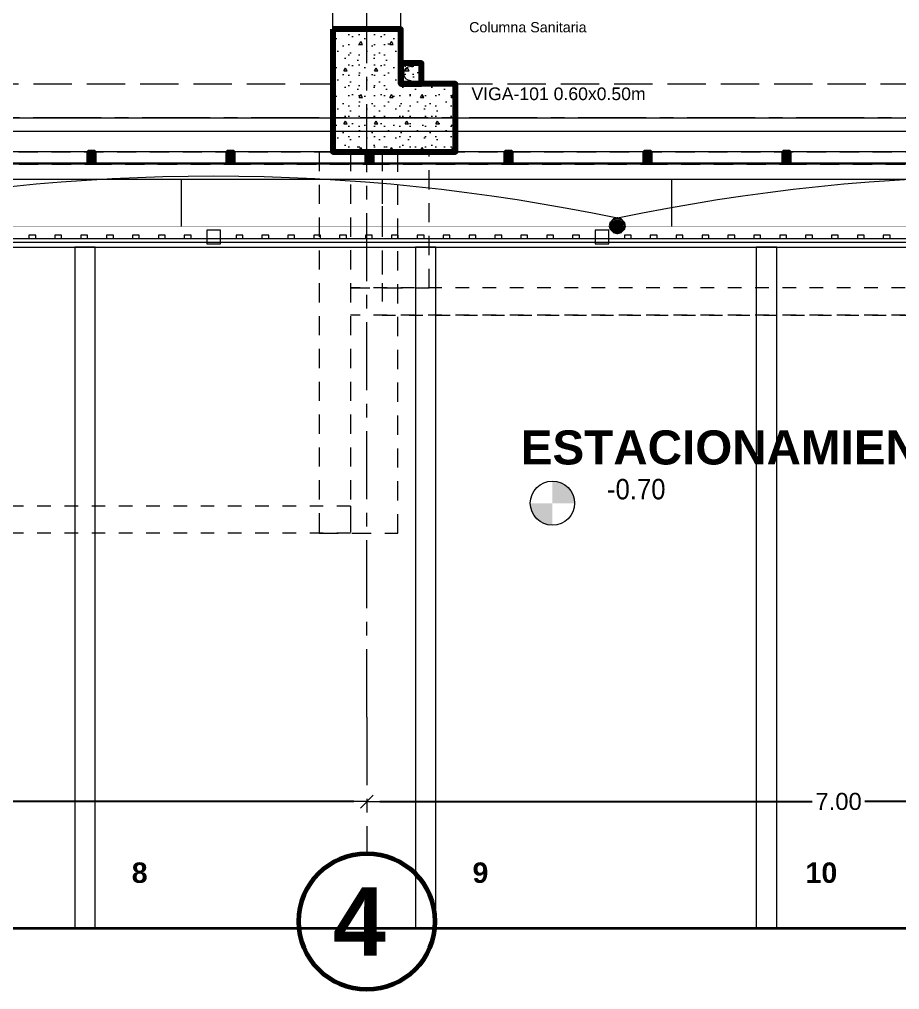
# Model space of a CAD drawing. Header units: inches. Extents: x 2704.1 to 2801.6, y 2415.6 to 2497.
# Drawn here: x 2740.63 to 2747.09, y 2426.44 to 2433.56 of the extents above; entities that cross this region are included whole.
import ezdxf
from ezdxf.lldxf.tags import DXFTag

# ---------------------------------------------------------------- set-up
doc = ezdxf.new("R2010")
doc.units = ezdxf.units.IN
doc.set_wipeout_variables(frame=1)
doc.header["$PDMODE"] = 1
for name, pattern in [('Hidden Line', [0.391222, 0.282222, -0.109]), ('Línea Oculta', [0.195611, 0.141111, -0.0545]), ('Punto & Raya', [0.65, 0.5, -0.075, 0, -0.075]), ('Rayas', [0.1, 0.05, -0.05]), ('super', [0.125, 0.075, -0.05]), ('Wipeout_Contour', [1, 0, -1])]:
    doc.linetypes.add(name, pattern=pattern)
doc.layers.add('.', color=10, linetype='Continuous', lineweight=0)
doc.layers.add('ALUMBRADO_PVC', color=6, linetype='PVC1', lineweight=30)
for name, color, linetype in [('02 _ ARQ _ ALB _ Cotas Ejes', 7, 'Continuous'), ('02 _ ARQ _ ALB _ Ejes Generales', 7, 'Continuous'), ('02 _ ARQ _ ZON _ Espacio.3D', 7, 'Continuous'), ('08 _ STR _ EXT _ 06 Columnas', 7, 'Continuous'), ('08 _ STR _ EXT _ 06 Elementos de Fachada', 7, 'Continuous'), ('08 _ STR _ EXT _ 07 Losa Aligerada', 7, 'Continuous'), ('08 _ STR _ EXT _ 08 Placas Inclinadas', 7, 'Continuous'), ('08 _ STR _ EXT _ 09 Vigas', 7, 'Continuous'), ('08 _ STR _ EXT _ 10 Vereda Exterior', 7, 'Continuous'), ('08 _ STR _ EXT _ Cerco Perimetrico', 7, 'Continuous'), ('08 _ STR _ EXT _ Estacionamiento-Pavimento', 7, 'Continuous'), ('Dibujo 2D - General', 7, 'Continuous'), ('ESQUEMAS', 7, 'Continuous'), ('Estructura - 04 MURO', 7, 'Continuous'), ('Estructura - Carga', 7, 'Continuous'), ('Interior - Equipamiento', 7, 'Continuous'), ('MEP - HVAC', 7, 'Continuous'), ('Notas - Etiquetas', 251, 'Continuous'), ('Notas - Textos', 7, 'Continuous')]:
    doc.layers.add(name, color=color, linetype=linetype)
doc.layers.add('DLX_TERR_LUM', color=7, linetype='Continuous', true_color=0x92fcfc)
doc.styles.add('Estilo_Generado_1', font='swisseb.ttf')
doc.styles.add('Estilo_Generado_4', font='swisse.ttf')
doc.styles.add('Estilo_Generado_8', font='arialbd.ttf')
doc.styles.add('{18b73a54-fa43-428c-adcb-c1c7bbdf2c84}', font='Simplex.shx')
tags = doc.linetypes.add('PVC1', pattern='A,1,-0.19772,["PVC",{18b73a54-fa43-428c-adcb-c1c7bbdf2c84},S=0.13,R=0,X=0,Y=-0.061851],-0.507647', length=1.705367).pattern_tags.tags
tags[6] = DXFTag(74, 10)
doc.dimstyles.new('Estilo_Generado__1', dxfattribs={"dimtxt": 0.125, "dimasz": 0.095, "dimexe": 0.18, "dimexo": 0.3, "dimgap": 0, "dimtad": 0, "dimtih": 1, "dimtoh": 1, "dimzin": 0, "dimdsep": 46, "dimtxsty": 'Estilo_Generado_4', "dimblk": 'ARROWHEAD_6', "dimblk1": 'ARROWHEAD_6', "dimblk2": 'ARROWHEAD_6', "dimcen": 0.09, "dimse1": 1, "dimse2": 1, "dimclrd": 144, "dimclre": 144, "dimclrt": 7, "dimadec": 0, "dimazin": 0, "dimtfac": 1, "dimtdec": 4, "dimtmove": 0, "dimatfit": 3, "dimfxl": 1, "dimtolj": 1, "dimtzin": 0, "dimarcsym": 0})

# ---------------------------------------------------------------- blocks, each defined once
blk = doc.blocks.new('ARROWHEAD_6')
at = {"color": 0, "linetype": 'Continuous', "lineweight": 0}
for p, q in [((0, 0), (-1, 0)), ((-0.5, -0.5), (0.5, 0.5))]:
    blk.add_line(p, q, dxfattribs=at)
blk = doc.blocks.new('*D71')
at = {"layer": '02 _ ARQ _ ALB _ Cotas Ejes', "color": 144, "linetype": 'Continuous', "lineweight": -2, "transparency": 16777216}
for p, q in [((2736.2706, 2427.8164), (2739.4443, 2427.8164)), ((2743.0806, 2427.8164), (2739.8317, 2427.8164))]:
    blk.add_line(p, q, dxfattribs=at)
at = {"layer": 'Defpoints', "color": 0, "linetype": 'Continuous', "transparency": 16777216}
for p in [(2736.1756, 2432.8358), (2743.1756, 2432.8358), (2743.1756, 2427.8164)]:
    blk.add_point(p, dxfattribs=at)
at = {"layer": '02 _ ARQ _ ALB _ Cotas Ejes', "color": 144, "linetype": 'Continuous', "lineweight": -2, "transparency": 16777216, "xscale": 0.095, "yscale": 0.095, "zscale": 0.095, "rotation": 180}
blk.add_blockref('ARROWHEAD_6', (2736.1756, 2427.8164), dxfattribs=at)
at = {"layer": '02 _ ARQ _ ALB _ Cotas Ejes', "color": 144, "linetype": 'Continuous', "lineweight": -2, "transparency": 16777216, "xscale": 0.095, "yscale": 0.095, "zscale": 0.095}
blk.add_blockref('ARROWHEAD_6', (2743.1756, 2427.8164), dxfattribs=at)
at = {"layer": '02 _ ARQ _ ALB _ Cotas Ejes', "color": 7, "linetype": 'Continuous', "lineweight": 13, "transparency": 16777216, "insert": (2739.638, 2427.8164), "char_height": 0.125, "attachment_point": 5, "style": 'Estilo_Generado_4'}
blk.add_mtext('\\A1;7.00', dxfattribs=at)
blk = doc.blocks.new('*D72')
at = {"layer": '02 _ ARQ _ ALB _ Cotas Ejes', "color": 144, "linetype": 'Continuous', "lineweight": -2, "transparency": 16777216}
for p, q in [((2743.2706, 2427.8164), (2746.4443, 2427.8164)), ((2750.0806, 2427.8164), (2746.8317, 2427.8164))]:
    blk.add_line(p, q, dxfattribs=at)
at = {"layer": 'Defpoints', "color": 0, "linetype": 'Continuous', "transparency": 16777216}
for p in [(2743.1756, 2432.8358), (2750.1756, 2432.8358), (2750.1756, 2427.8164)]:
    blk.add_point(p, dxfattribs=at)
at = {"layer": '02 _ ARQ _ ALB _ Cotas Ejes', "color": 144, "linetype": 'Continuous', "lineweight": -2, "transparency": 16777216, "xscale": 0.095, "yscale": 0.095, "zscale": 0.095, "rotation": 180}
blk.add_blockref('ARROWHEAD_6', (2743.1756, 2427.8164), dxfattribs=at)
at = {"layer": '02 _ ARQ _ ALB _ Cotas Ejes', "color": 144, "linetype": 'Continuous', "lineweight": -2, "transparency": 16777216, "xscale": 0.095, "yscale": 0.095, "zscale": 0.095}
blk.add_blockref('ARROWHEAD_6', (2750.1756, 2427.8164), dxfattribs=at)
at = {"layer": '02 _ ARQ _ ALB _ Cotas Ejes', "color": 7, "linetype": 'Continuous', "lineweight": 13, "transparency": 16777216, "insert": (2746.638, 2427.8164), "char_height": 0.125, "attachment_point": 5, "style": 'Estilo_Generado_4'}
blk.add_mtext('\\A1;7.00', dxfattribs=at)
blk = doc.blocks.new('luminaria exterior')
at = {"layer": '.'}
h = blk.add_hatch(dxfattribs=at)
h.set_pattern_fill('TRIANG', color=4, scale=0.005)
h.set_pattern_definition([(60, (0, 0), (-0.000937499998, 0.00162379763), [0.0009375, -0.0009375]), (120, (0, 0), (-0.001874999998, 1e-12), [0.0009375, -0.0009375]), (0, (-0.0004687, 0.0008119), (0.0009375, 0.00162379763), [0.0009375, -0.0009375])])
edge = h.paths.add_edge_path()
edge.add_arc((123.5526, 16.6566), 0.0381, 0, 360)
h = blk.add_hatch(dxfattribs=at)
h.set_pattern_fill('TRANS', color=4)
h.set_pattern_definition([(0, (0, 0), (0, 0.25), []), (0, (0, 0.125), (0, 0.25), [0.125, -0.125])])
h.paths.add_polyline_path([(123.5249, 16.6566, 1), (123.5802, 16.6566, 1)])
at = {"color": 3}
blk.add_circle((123.5526, 16.6566), 0.0395, dxfattribs=at)
at = {"layer": 'DLX_TERR_LUM', "color": 3}
for points in [[(123.5048, 16.6841, 0), (123.4974, 16.6566, 0)], [(123.4974, 16.6566, 0), (123.5048, 16.6841, 0)], [(123.4977, 16.6566, 0), (123.5051, 16.6841, 0)], [(123.5051, 16.6841, 0), (123.4977, 16.6566, 0)], [(123.5249, 16.7042, 0), (123.5048, 16.6841, 0)], [(123.5048, 16.6841, 0), (123.5249, 16.7042, 0)], [(123.5048, 16.6841, 0), (123.5051, 16.6841, 0)], [(123.5051, 16.6841, 0), (123.5048, 16.6841, 0)], [(123.5051, 16.6841, 0), (123.5252, 16.7042, 0)], [(123.5252, 16.7042, 0), (123.5051, 16.6841, 0)], [(123.5182, 16.6763, 0), (123.5129, 16.6566, 0)], [(123.5129, 16.6566, 0), (123.5182, 16.6763, 0)], [(123.5327, 16.6908, 0), (123.5182, 16.6763, 0)], [(123.5182, 16.6763, 0), (123.5327, 16.6908, 0)], [(123.5524, 16.7116, 0), (123.5249, 16.7042, 0)], [(123.5249, 16.7042, 0), (123.5524, 16.7116, 0)], [(123.5249, 16.7042, 0), (123.5252, 16.7042, 0)], [(123.5252, 16.7042, 0), (123.5249, 16.7042, 0)], [(123.5252, 16.7042, 0), (123.5527, 16.7116, 0)], [(123.5527, 16.7116, 0), (123.5252, 16.7042, 0)], [(123.5524, 16.6961, 0), (123.5327, 16.6908, 0)], [(123.5327, 16.6908, 0), (123.5524, 16.6961, 0)], [(123.5799, 16.7042, 0), (123.5524, 16.7116, 0)], [(123.5524, 16.7116, 0), (123.5799, 16.7042, 0)], [(123.5722, 16.6908, 0), (123.5524, 16.6961, 0)], [(123.5524, 16.6961, 0), (123.5722, 16.6908, 0)], [(123.5527, 16.7116, 0), (123.5802, 16.7042, 0)], [(123.5802, 16.7042, 0), (123.5527, 16.7116, 0)], [(123.5722, 16.6908, 0), (123.5866, 16.6763, 0)], [(123.6, 16.6841, 0), (123.5799, 16.7042, 0)], [(123.5799, 16.7042, 0), (123.6, 16.6841, 0)], [(123.5802, 16.7042, 0), (123.6004, 16.6841, 0)], [(123.6004, 16.6841, 0), (123.5802, 16.7042, 0)], [(123.5919, 16.6566, 0), (123.5866, 16.6763, 0)], [(123.5866, 16.6763, 0), (123.5919, 16.6566, 0)], [(123.6074, 16.6566, 0), (123.6, 16.6841, 0)], [(123.6, 16.6841, 0), (123.6074, 16.6566, 0)], [(123.6004, 16.6841, 0), (123.6077, 16.6566, 0)], [(123.6077, 16.6566, 0), (123.6004, 16.6841, 0)], [(123.4974, 16.6566, 0), (123.4977, 16.6566, 0)], [(123.4974, 16.6566, 0), (123.5048, 16.6291, 0)], [(123.4977, 16.6566, 0), (123.4974, 16.6566, 0)], [(123.5048, 16.6291, 0), (123.4974, 16.6566, 0)], [(123.5051, 16.6291, 0), (123.4977, 16.6566, 0)], [(123.4977, 16.6566, 0), (123.5051, 16.6291, 0)], [(123.5048, 16.6291, 0), (123.5249, 16.6089, 0)], [(123.5249, 16.6089, 0), (123.5048, 16.6291, 0)], [(123.5252, 16.6089, 0), (123.5051, 16.6291, 0)], [(123.5051, 16.6291, 0), (123.5252, 16.6089, 0)], [(123.5129, 16.6566, 0), (123.5182, 16.6368, 0)], [(123.5182, 16.6368, 0), (123.5129, 16.6566, 0)], [(123.5182, 16.6368, 0), (123.5327, 16.6224, 0)], [(123.5327, 16.6224, 0), (123.5182, 16.6368, 0)], [(123.5249, 16.6089, 0), (123.5524, 16.6016, 0)], [(123.5252, 16.6089, 0), (123.5249, 16.6089, 0)], [(123.5249, 16.6089, 0), (123.5252, 16.6089, 0)], [(123.5524, 16.6016, 0), (123.5249, 16.6089, 0)], [(123.5527, 16.6016, 0), (123.5252, 16.6089, 0)], [(123.5252, 16.6089, 0), (123.5527, 16.6016, 0)], [(123.5327, 16.6224, 0), (123.5524, 16.6171, 0)], [(123.5524, 16.6171, 0), (123.5327, 16.6224, 0)], [(123.5524, 16.6171, 0), (123.5722, 16.6224, 0)], [(123.5722, 16.6224, 0), (123.5524, 16.6171, 0)], [(123.5524, 16.6016, 0), (123.5799, 16.6089, 0)], [(123.5799, 16.6089, 0), (123.5524, 16.6016, 0)], [(123.5802, 16.6089, 0), (123.5527, 16.6016, 0)], [(123.5527, 16.6016, 0), (123.5802, 16.6089, 0)], [(123.5722, 16.6224, 0), (123.5866, 16.6368, 0)], [(123.5866, 16.6368, 0), (123.5722, 16.6224, 0)], [(123.5799, 16.6089, 0), (123.6, 16.6291, 0)], [(123.6, 16.6291, 0), (123.5799, 16.6089, 0)], [(123.5799, 16.6089, 0), (123.5802, 16.6089, 0)], [(123.5802, 16.6089, 0), (123.5799, 16.6089, 0)], [(123.6004, 16.6291, 0), (123.5802, 16.6089, 0)], [(123.5802, 16.6089, 0), (123.6004, 16.6291, 0)], [(123.5866, 16.6368, 0), (123.5919, 16.6566, 0)], [(123.5919, 16.6566, 0), (123.5866, 16.6368, 0)], [(123.6, 16.6291, 0), (123.6074, 16.6566, 0)], [(123.6074, 16.6566, 0), (123.6, 16.6291, 0)], [(123.6077, 16.6566, 0), (123.6004, 16.6291, 0)], [(123.6004, 16.6291, 0), (123.6077, 16.6566, 0)], [(123.6074, 16.6566, 0), (123.6077, 16.6566, 0)], [(123.6077, 16.6566, 0), (123.6074, 16.6566, 0)]]:
    blk.add_polyline3d(points, dxfattribs=at)
at = {"layer": 'DLX_TERR_LUM'}
for points in [[(123.5524, 16.7116, 0), (123.5527, 16.7116, 0)], [(123.5527, 16.7116, 0), (123.5524, 16.7116, 0)], [(123.5866, 16.6763, 0), (123.5722, 16.6908, 0)], [(123.5799, 16.7042, 0), (123.5802, 16.7042, 0)], [(123.5802, 16.7042, 0), (123.5799, 16.7042, 0)], [(123.6, 16.6841, 0), (123.6004, 16.6841, 0)], [(123.6004, 16.6841, 0), (123.6, 16.6841, 0)], [(123.5048, 16.6291, 0), (123.5051, 16.6291, 0)], [(123.5051, 16.6291, 0), (123.5048, 16.6291, 0)], [(123.5524, 16.6016, 0), (123.5527, 16.6016, 0)], [(123.5527, 16.6016, 0), (123.5524, 16.6016, 0)], [(123.6, 16.6291, 0), (123.6004, 16.6291, 0)], [(123.6004, 16.6291, 0), (123.6, 16.6291, 0)]]:
    blk.add_polyline3d(points, dxfattribs=at)

msp = doc.modelspace()

# ---------------------------------------------------------------- hatches: boundary and pattern name
at = {"linetype": 'Continuous', "lineweight": 13, "true_color": 0x636466}
for points in [[(2744.5379, 2430.0065), (2744.7004, 2430.0065), (2744.6881, 2430.0687), (2744.6528, 2430.1214), (2744.6001, 2430.1567), (2744.5379, 2430.169)], [(2744.5379, 2430.0065), (2744.3754, 2430.0065), (2744.3878, 2429.9443), (2744.423, 2429.8916), (2744.4757, 2429.8564), (2744.5379, 2429.844)]]:
    msp.add_hatch(color=251, dxfattribs=at).paths.add_polyline_path(points)
at = {"layer": '08 _ STR _ EXT _ 10 Vereda Exterior', "linetype": 'Continuous', "lineweight": 13}
h = msp.add_hatch(dxfattribs=at)
h.set_pattern_fill('RETÍCULA_100X100_0002', color=251, style=0, pattern_type=2)
h.set_pattern_definition([(360, (2716.613, 2443.6885), (0, 2.53199), []), (90, (2716.613, 2443.6885), (-3.6, 0), [])])
h.paths.add_polyline_path([(2715.0256, 2429.0071), (2717.1469, 2426.8858), (2722.1756, 2426.8858), (2722.1756, 2431.8858), (2753.3756, 2431.8858), (2753.3756, 2426.8858), (2765.7756, 2426.8858), (2765.7756, 2444.4717), (2764.4256, 2444.4717), (2764.4256, 2432.5858), (2721.9256, 2432.5858), (2721.9256, 2433.2358), (2719.3758, 2433.2358, -0.414214), (2719.1257, 2433.4858), (2719.1257, 2434.2358, -0.414213), (2719.3758, 2434.4858), (2721.9256, 2434.4858), (2721.9256, 2437.3858), (2719.3758, 2437.3858, -0.414214), (2719.1257, 2437.6358), (2719.1257, 2438.3858, -0.414213), (2719.3758, 2438.6358), (2721.9256, 2438.6358), (2721.9256, 2441.5358), (2719.3757, 2441.5358, -0.414214), (2719.1257, 2441.7858), (2719.1257, 2442.5358, -0.414213), (2719.3757, 2442.7858), (2721.6256, 2442.7858), (2721.6262, 2446.4357), (2715.0256, 2446.4357)])
at = {"layer": 'Estructura - Carga', "linetype": 'Continuous', "lineweight": 13}
h = msp.add_hatch(dxfattribs=at)
h.set_pattern_fill('HORMIGÓN_ARMADO_0002', color=251, style=0, pattern_type=2)
h.set_pattern_definition([(0, (2712.85563, 2425.38577), (0, 0.3117692), [0.03, -0.15]), (0, (2712.94563, 2425.54166), (0, 0.3117692), [0.03, -0.15]), (60, (2712.85563, 2425.38577), (-0.27, 0.1558846), [0.03, -0.15]), (60, (2713.03563, 2425.38577), (-0.27, 0.1558846), [0.03, -0.15]), (120, (2712.88563, 2425.38577), (0.27, 0.1558846), [0.03, -0.15]), (120, (2713.06563, 2425.38577), (0.27, 0.1558846), [0.03, -0.15]), (0, (2712.85563, 2425.41577), (0, 0.06), [0, -0.06, 0, -0.09]), (45, (2712.88563, 2425.41577), (-0.04242641, 0.04242641), [0, -0.045, 0, -0.075])])
h.paths.add_polyline_path([(2743.4256, 2433.0858), (2743.5756, 2433.0858), (2743.5756, 2433.2358), (2743.4256, 2433.2358)])

# ---------------------------------------------------------------- linework, layer by layer
at = {"color": 251, "linetype": 'Continuous', "lineweight": 13, "true_color": 0x636466}
msp.add_circle((2744.5379, 2430.0065), 0.1625, dxfattribs=at)
at = {"layer": '02 _ ARQ _ ALB _ Ejes Generales', "color": 251, "linetype": 'Punto & Raya', "lineweight": 13}
for p, q in [((2768.4256, 2432.8358), (2717.701, 2432.8358)), ((2743.1756, 2428.4358), (2743.1756, 2428.4358)), ((2743.1756, 2428.4358), (2743.1756, 2427.4358))]:
    msp.add_line(p, q, dxfattribs=at)
at = {"layer": '02 _ ARQ _ ALB _ Ejes Generales', "color": 7, "linetype": 'Continuous', "lineweight": 60}
msp.add_circle((2743.1756, 2426.9358), 0.5, dxfattribs=at)
at = {"layer": '02 _ ARQ _ ZON _ Espacio.3D', "color": 254, "linetype": 'Continuous', "lineweight": 0, "flags": 128}
msp.add_lwpolyline([(2721.9256, 2442.7858), (2736.8256, 2442.7858), (2736.8256, 2442.2859), (2736.4256, 2442.2859), (2736.4256, 2441.6857), (2736.3006, 2441.6857), (2736.3006, 2433.4858), (2736.4256, 2433.4858), (2736.4256, 2432.8358), (2742.9256, 2432.8358), (2742.9256, 2433.4858), (2743.4256, 2433.4858), (2743.4256, 2433.0858), (2743.8256, 2433.0858), (2743.8256, 2432.8358), (2749.7256, 2432.8358), (2749.7256, 2433.0858), (2749.9256, 2433.0858), (2749.9256, 2433.4858), (2750.4256, 2433.4858), (2750.4256, 2433.0858), (2750.6256, 2433.0858), (2750.6256, 2432.8358), (2756.5256, 2432.8358)], dxfattribs=at)
at = {"layer": '08 _ STR _ EXT _ 07 Losa Aligerada', "color": 254, "linetype": 'Rayas', "lineweight": 18, "flags": 128}
msp.add_lwpolyline([(2721.0256, 2453.325), (2720.5256, 2453.325), (2720.5256, 2431.1858), (2738.0909, 2431.1858), (2738.0909, 2432.5858), (2743.2871, 2432.5858), (2743.2871, 2431.3863), (2749.9256, 2431.3863), (2749.9256, 2428.7611), (2757.4256, 2428.7611), (2757.4256, 2431.4358), (2765.1756, 2431.4358), (2765.1756, 2440.3857), (2764.4256, 2440.3857), (2764.4256, 2443.4858), (2764.4256, 2443.4858), (2764.4256, 2445.7358), (2759.5256, 2445.7358), (2759.5256, 2447.7358), (2759.5256, 2447.9858), (2759.5256, 2449.8858), (2759.5256, 2450.1358), (2759.5256, 2452.1358), (2764.4256, 2452.1358), (2764.4256, 2455.0858), (2764.4256, 2455.0858), (2764.4256, 2460.5863), (2765.3756, 2460.5863), (2765.3756, 2466.4858), (2751.8109, 2466.4858), (2751.8109, 2466.1859), (2746.9035, 2466.1859), (2746.9035, 2465.8859), (2736.2256, 2465.8859), (2736.2256, 2469.2593), (2729.1255, 2469.2593), (2729.1255, 2465.2858), (2723.9757, 2465.2858), (2723.9757, 2466.3358), (2720.8756, 2466.3358), (2720.8756, 2463.0857), (2721.9256, 2463.0857), (2721.9256, 2459.2858), (2721.0256, 2459.2858)], close=True, dxfattribs=at)
at = {"layer": '08 _ STR _ EXT _ 07 Losa Aligerada', "color": 254, "linetype": 'Continuous', "lineweight": 18, "flags": 128}
msp.add_lwpolyline([(2721.9256, 2432.5858), (2764.4256, 2432.5858), (2764.4256, 2465.2858), (2721.9256, 2465.2858)], dxfattribs=at)
at = {"layer": '08 _ STR _ EXT _ 08 Placas Inclinadas', "color": 251, "linetype": 'Línea Oculta', "lineweight": 13, "flags": 128}
for points in [[(2743.0561, 2431.5863), (2743.6335, 2431.5863)], [(2742.8252, 2429.7858), (2743.4026, 2429.7858)]]:
    msp.add_lwpolyline(points, dxfattribs=at)
at = {"layer": '08 _ STR _ EXT _ 09 Vigas', "color": 251, "linetype": 'Hidden Line', "lineweight": 13}
for p, q in [((2742.9256, 2433.0858), (2742.9256, 2442.2858)), ((2743.4256, 2433.0858), (2743.4256, 2442.2858)), ((2736.4256, 2433.0858), (2742.9256, 2433.0858)), ((2743.4256, 2433.0858), (2749.9256, 2433.0858))]:
    msp.add_line(p, q, dxfattribs=at)
at = {"layer": '08 _ STR _ EXT _ 09 Vigas', "color": 251, "linetype": 'super', "lineweight": 13}
for p, q in [((2749.9256, 2431.5863), (2743.0561, 2431.5863)), ((2743.0561, 2431.5863), (2743.0561, 2431.3863)), ((2749.9256, 2431.3863), (2743.0561, 2431.3863)), ((2743.0561, 2429.9858), (2737.86, 2429.9858)), ((2743.0561, 2429.9858), (2743.0561, 2429.7858)), ((2743.0561, 2429.7858), (2737.86, 2429.7858))]:
    msp.add_line(p, q, dxfattribs=at)
at = {"layer": '08 _ STR _ EXT _ 10 Vereda Exterior', "color": 7, "linetype": 'Continuous', "lineweight": 18, "flags": 128}
msp.add_lwpolyline([(2722.1756, 2431.8858), (2753.3756, 2431.8858), (2753.3756, 2426.8858), (2765.7756, 2426.8858), (2765.7756, 2444.4717), (2764.4256, 2444.4717), (2764.4256, 2432.5858), (2721.9256, 2432.5858)], dxfattribs=at)
at = {"layer": '08 _ STR _ EXT _ Cerco Perimetrico', "color": 7, "linetype": 'Continuous', "lineweight": 13, "flags": 128}
msp.add_lwpolyline([(2722.0256, 2432.0358), (2753.5256, 2432.0358)], dxfattribs=at)
at = {"layer": '08 _ STR _ EXT _ Estacionamiento-Pavimento', "color": 7, "linetype": 'Continuous', "lineweight": 13, "flags": 128}
for points in [[(2722.1756, 2431.8858), (2753.3756, 2431.8858)], [(2753.3756, 2426.8858), (2722.1756, 2426.8858)]]:
    msp.add_lwpolyline(points, dxfattribs=at)
at = {"layer": 'ESQUEMAS', "color": 7, "linetype": 'Continuous', "lineweight": 13, "flags": 128}
msp.add_lwpolyline([(2764.2756, 2432.7358), (2722.0756, 2432.7358), (2722.0756, 2433.5358), (2719.3758, 2433.5358), (2719.3758, 2434.2858), (2722.0756, 2434.2858), (2722.0756, 2437.6608), (2719.3757, 2437.6608), (2719.3757, 2438.4108), (2722.0756, 2438.4108), (2722.0756, 2441.7858), (2719.3757, 2441.7858), (2719.3757, 2442.5358), (2722.0756, 2442.5358), (2722.0756, 2456.3389), (2721.1056, 2456.3389), (2721.1056, 2459.2058), (2722.0756, 2459.2058), (2722.0756, 2465.1358), (2764.2756, 2465.1358), (2764.2756, 2443.3358), (2765.6256, 2443.3358), (2765.6256, 2440.5357), (2764.2756, 2440.5357)], close=True, dxfattribs=at)
at = {"layer": 'Estructura - 04 MURO', "color": 165, "linetype": 'Continuous', "lineweight": 15}
for p, q in [((2726.8755, 2432.8358), (2756.5256, 2432.8358)), ((2726.8755, 2432.5858), (2756.5256, 2432.5858))]:
    msp.add_line(p, q, dxfattribs=at)
at = {"layer": 'Estructura - Carga', "color": 7, "linetype": 'Continuous', "lineweight": 80, "flags": 128}
msp.add_lwpolyline([(2743.4256, 2433.0858), (2743.5756, 2433.0858), (2743.5756, 2433.2358), (2743.4256, 2433.2358)], close=True, dxfattribs=at)
at = {"layer": 'MEP - HVAC', "color": 7, "linetype": 'Continuous', "lineweight": 13, "flags": 128}
msp.add_lwpolyline([(2743.5006, 2433.1068, -1), (2743.5006, 2433.2148)], format="xyb", dxfattribs=at)

# ---------------------------------------------------------------- texts
at = {"color": 251, "lineweight": 13, "true_color": 0x636466, "insert": (2744.9379, 2430.0326), "char_height": 0.15, "attachment_point": 7, "style": 'Estilo_Generado_4'}
msp.add_mtext('\\A1;{\\W0.900000x;\\pql;\\fSwis721 Ex BT|b0|i0|c0|p34;-0.70}', dxfattribs=at)
at = {"layer": '02 _ ARQ _ ALB _ Ejes Generales', "color": 7, "lineweight": 30, "insert": (2742.9265, 2427.1858), "char_height": 0.5, "attachment_point": 1, "style": 'Estilo_Generado_1'}
msp.add_mtext('\\A1;{\\pql;\\pt0;\\fSwis721 Ex BT|b1|i0|c0|p34;4}', dxfattribs=at)
at = {"layer": 'Interior - Equipamiento', "color": 175, "lineweight": 13, "char_height": 0.15, "attachment_point": 4, "style": 'Estilo_Generado_8'}
for s, insert in [('\\A1;{\\pql;\\fArial|b1|i0|c0|p34;8}', (2741.4499, 2427.2931)), ('\\A1;{\\pql;\\fArial|b1|i0|c0|p34;9}', (2743.951, 2427.2931)), ('\\A1;{\\pql;\\fArial|b1|i0|c0|p34;10}', (2746.3952, 2427.2931))]:
    msp.add_mtext(s, dxfattribs=dict(at, insert=insert))
at = {"layer": 'Notas - Etiquetas', "color": 8, "linetype": 'Continuous', "lineweight": 35, "insert": (2743.9264, 2433.5001), "char_height": 0.075, "attachment_point": 4, "style": 'Estilo_Generado_4'}
msp.add_mtext('\\A1;{\\pql;\\fSwis721 Ex BT|b0|i0|c0|p34;Columna Sanitaria}', dxfattribs=at)
at = {"layer": 'Notas - Etiquetas', "color": 8, "linetype": 'Continuous', "lineweight": 13, "insert": (2743.9434, 2433.0582), "char_height": 0.0925, "attachment_point": 1, "style": 'Estilo_Generado_4'}
msp.add_mtext('\\A1;{\\pql;\\fSwis721 Ex BT|b0|i0|c0|p34;VIGA-101\\fSwis721 Ex BT|b0|i0|c0|p34; \\fSwis721 Ex BT|b0|i0|c0|p34;0.60\\fSwis721 Ex BT|b0|i0|c0|p34;x\\fSwis721 Ex BT|b0|i0|c0|p34;0.50\\fSwis721 Ex BT|b0|i0|c0|p34;m}', dxfattribs=at)
at = {"layer": 'Notas - Textos', "color": 251, "linetype": 'Continuous', "lineweight": 13, "insert": (2746.9535, 2430.5408), "char_height": 0.25, "attachment_point": 2, "style": 'Estilo_Generado_1'}
msp.add_mtext('\\A1;{\\pqc;\\fSwis721 Ex BT|b1|i0|c0|p34;ESTACIONAMIEN\\fSwis721 Ex BT|b1|i0|c0|p34;T\\fSwis721 Ex BT|b1|i0|c0|p34;O\\fSwis721 Ex BT|b1|i0|c0|p34; EXTERIOR}', dxfattribs=at)

# ---------------------------------------------------------------- next in the draw order: wipeouts: each hides what was drawn before it
at = {"color": 254, "linetype": 'Wipeout_Contour', "lineweight": 0, "ltscale": 106.674429}
msp.add_wipeout([(2726.8755, 2432.5858), (2726.8755, 2432.3858), (2749.9256, 2432.3858), (2749.9256, 2432.5858)], dxfattribs=at).dxf.layer = '08 _ STR _ EXT _ 06 Elementos de Fachada'
at = {"color": 254, "linetype": 'Wipeout_Contour', "lineweight": 0, "ltscale": 104.520254}
msp.add_wipeout([(2753.3756, 2432.0358), (2722.1756, 2432.0358), (2722.1756, 2431.8858), (2753.3756, 2431.8858)], dxfattribs=at).dxf.layer = '08 _ STR _ EXT _ Cerco Perimetrico'

# ---------------------------------------------------------------- next in the draw order: hatches: boundary and pattern name
at = {"linetype": 'Continuous', "lineweight": 13, "true_color": 0x636466}
for points in [[(2741.1755, 2432.5058), (2741.1755, 2432.5858), (2741.1355, 2432.5858), (2741.1355, 2432.5058)], [(2742.1955, 2432.5058), (2742.1955, 2432.5858), (2742.1555, 2432.5858), (2742.1555, 2432.5058)], [(2743.2155, 2432.5058), (2743.2155, 2432.5858), (2743.1755, 2432.5858), (2743.1755, 2432.5058)], [(2744.2355, 2432.5058), (2744.2355, 2432.5858), (2744.1955, 2432.5858), (2744.1955, 2432.5058)], [(2745.2555, 2432.5058), (2745.2555, 2432.5858), (2745.2155, 2432.5858), (2745.2155, 2432.5058)], [(2746.2755, 2432.5058), (2746.2755, 2432.5858), (2746.2355, 2432.5858), (2746.2355, 2432.5058)]]:
    msp.add_hatch(color=251, dxfattribs=at).paths.add_polyline_path(points)
at = {"layer": '08 _ STR _ EXT _ 06 Columnas', "linetype": 'Continuous', "lineweight": 9}
h = msp.add_hatch(dxfattribs=at)
h.set_pattern_fill('HORMIGÓN_EN_MASA_0002', style=0, pattern_type=2)
h.set_pattern_definition([(0, (2712.85563, 2425.38577), (0, 0.3897114), [0.024375, -0.200625]), (0, (2712.96813, 2425.58063), (0, 0.3897114), [0.024375, -0.200625]), (60, (2712.85563, 2425.38577), (-0.3375, 0.1948557), [0.024375, -0.200625]), (60, (2713.08063, 2425.38577), (-0.3375, 0.1948557), [0.024375, -0.200625]), (120, (2712.88, 2425.38577), (0.3375, 0.1948557), [0.024375, -0.200625]), (120, (2713.105, 2425.38577), (0.3375, 0.1948557), [0.024375, -0.200625]), (0, (2712.85563, 2425.42327), (0, 0.075), [0, -0.075, 0, -0.1125]), (45, (2712.89313, 2425.42327), (-0.053033, 0.053033), [0, -0.05625, 0, -0.09375])])
h.paths.add_polyline_path([(2742.9256, 2433.4858), (2742.9256, 2432.5858), (2743.8256, 2432.5858), (2743.8256, 2433.0858), (2743.4256, 2433.0858), (2743.4256, 2433.4858)])

# ---------------------------------------------------------------- next in the draw order: linework, layer by layer
at = {"color": 251, "linetype": 'Línea Oculta', "lineweight": 13, "flags": 128}
for points in [[(2726.8755, 2432.5858), (2749.9256, 2432.5858)], [(2741.1355, 2432.5858), (2741.1355, 2432.5058)], [(2741.1755, 2432.5058), (2741.1755, 2432.5858)], [(2742.1555, 2432.5858), (2742.1555, 2432.5058)], [(2742.1955, 2432.5058), (2742.1955, 2432.5858)], [(2743.1755, 2432.5858), (2743.1755, 2432.5058)], [(2743.2155, 2432.5058), (2743.2155, 2432.5858)], [(2744.1955, 2432.5858), (2744.1955, 2432.5058)], [(2744.2355, 2432.5058), (2744.2355, 2432.5858)], [(2745.2155, 2432.5858), (2745.2155, 2432.5058)], [(2745.2555, 2432.5058), (2745.2555, 2432.5858)], [(2746.2355, 2432.5858), (2746.2355, 2432.5058)], [(2746.2755, 2432.5058), (2746.2755, 2432.5858)], [(2726.8755, 2432.5058), (2749.9256, 2432.5058)], [(2740.1405, 2432.4958), (2741.1505, 2432.4958)], [(2741.1505, 2432.4958), (2741.1505, 2432.5058)], [(2741.1605, 2432.4958), (2741.1605, 2432.5058)], [(2741.1605, 2432.4958), (2742.1705, 2432.4958)], [(2742.1705, 2432.4958), (2742.1705, 2432.5058)], [(2742.1805, 2432.4958), (2742.1805, 2432.5058)], [(2742.1805, 2432.4958), (2743.1905, 2432.4958)], [(2743.1905, 2432.4958), (2743.1905, 2432.5058)], [(2743.2005, 2432.4958), (2743.2005, 2432.5058)], [(2743.2005, 2432.4958), (2744.2105, 2432.4958)], [(2744.2105, 2432.4958), (2744.2105, 2432.5058)], [(2744.2205, 2432.4958), (2744.2205, 2432.5058)], [(2744.2205, 2432.4958), (2745.2305, 2432.4958)], [(2745.2305, 2432.4958), (2745.2305, 2432.5058)], [(2745.2405, 2432.4958), (2745.2405, 2432.5058)], [(2745.2405, 2432.4958), (2746.2505, 2432.4958)], [(2746.2505, 2432.4958), (2746.2505, 2432.5058)], [(2746.2605, 2432.4958), (2746.2605, 2432.5058)], [(2746.2605, 2432.4958), (2747.2705, 2432.4958)]]:
    msp.add_lwpolyline(points, dxfattribs=at)
at = {"color": 7, "linetype": 'Continuous', "lineweight": 60, "flags": 128}
for points in [[(2741.1755, 2432.5058), (2741.1355, 2432.5058), (2741.1355, 2432.5858), (2741.1755, 2432.5858)], [(2742.1955, 2432.5058), (2742.1555, 2432.5058), (2742.1555, 2432.5858), (2742.1955, 2432.5858)], [(2743.2155, 2432.5058), (2743.1755, 2432.5058), (2743.1755, 2432.5858), (2743.2155, 2432.5858)], [(2744.2355, 2432.5058), (2744.1955, 2432.5058), (2744.1955, 2432.5858), (2744.2355, 2432.5858)], [(2745.2555, 2432.5058), (2745.2155, 2432.5058), (2745.2155, 2432.5858), (2745.2555, 2432.5858)], [(2746.2755, 2432.5058), (2746.2355, 2432.5058), (2746.2355, 2432.5858), (2746.2755, 2432.5858)]]:
    msp.add_lwpolyline(points, close=True, dxfattribs=at)
at = {"color": 7, "linetype": 'Continuous', "lineweight": 13, "flags": 128}
for points in [[(2740.1405, 2432.4958), (2740.1405, 2432.5058), (2741.1505, 2432.5058), (2741.1505, 2432.4958)], [(2741.1605, 2432.4958), (2741.1605, 2432.5058), (2742.1705, 2432.5058), (2742.1705, 2432.4958)], [(2742.1805, 2432.4958), (2742.1805, 2432.5058), (2743.1905, 2432.5058), (2743.1905, 2432.4958)], [(2743.2005, 2432.4958), (2743.2005, 2432.5058), (2744.2105, 2432.5058), (2744.2105, 2432.4958)], [(2744.2205, 2432.4958), (2744.2205, 2432.5058), (2745.2305, 2432.5058), (2745.2305, 2432.4958)], [(2745.2405, 2432.4958), (2745.2405, 2432.5058), (2746.2505, 2432.5058), (2746.2505, 2432.4958)], [(2746.2605, 2432.4958), (2746.2605, 2432.5058), (2747.2705, 2432.5058), (2747.2705, 2432.4958)]]:
    msp.add_lwpolyline(points, close=True, dxfattribs=at)
at = {"layer": '02 _ ARQ _ ALB _ Ejes Generales', "color": 251, "linetype": 'Punto & Raya', "lineweight": 13}
msp.add_line((2743.1756, 2428.4358), (2743.1756, 2470.2858), dxfattribs=at)
at = {"layer": '08 _ STR _ EXT _ 06 Columnas', "color": 7, "linetype": 'Continuous', "lineweight": 80, "flags": 128}
msp.add_lwpolyline([(2742.9256, 2433.4858), (2742.9256, 2432.5858), (2743.8256, 2432.5858), (2743.8256, 2433.0858), (2743.4256, 2433.0858), (2743.4256, 2433.4858)], close=True, dxfattribs=at)
at = {"layer": '08 _ STR _ EXT _ 06 Elementos de Fachada', "color": 7, "linetype": 'Continuous', "lineweight": 13, "flags": 128}
for points in [[(2749.9256, 2432.5858), (2726.8755, 2432.5858)], [(2726.8755, 2432.3858), (2749.9256, 2432.3858)]]:
    msp.add_lwpolyline(points, dxfattribs=at)
at = {"layer": '08 _ STR _ EXT _ 08 Placas Inclinadas', "color": 251, "linetype": 'Línea Oculta', "lineweight": 13}
for p, q in [((2743.0561, 2432.5863), (2743.0561, 2429.7858)), ((2743.2871, 2432.5858), (2743.2871, 2431.5863))]:
    msp.add_line(p, q, dxfattribs=at)
at = {"layer": '08 _ STR _ EXT _ 08 Placas Inclinadas', "color": 251, "linetype": 'Línea Oculta', "lineweight": 13, "flags": 128}
for points in [[(2742.8252, 2432.5858), (2743.4026, 2432.5858)], [(2742.8252, 2432.5858), (2742.8252, 2429.7858)], [(2743.0561, 2432.5863), (2743.6335, 2432.5863)], [(2743.4026, 2429.7858), (2743.4026, 2432.5858)], [(2743.6335, 2431.5863), (2743.6335, 2432.5858)]]:
    msp.add_lwpolyline(points, dxfattribs=at)
at = {"layer": '08 _ STR _ EXT _ 09 Vigas', "color": 251, "linetype": 'Hidden Line', "lineweight": 13}
msp.add_line((2764.4256, 2432.5858), (2721.9256, 2432.5858), dxfattribs=at)
at = {"layer": '08 _ STR _ EXT _ Cerco Perimetrico', "color": 167, "linetype": 'Continuous', "lineweight": 18}
for p, q in [((2753.4014, 2431.9483), (2722.1498, 2431.9483)), ((2722.1514, 2431.9233), (2753.3998, 2431.9233))]:
    msp.add_line(p, q, dxfattribs=at)
at = {"layer": '08 _ STR _ EXT _ Cerco Perimetrico', "color": 167, "linetype": 'Continuous', "lineweight": 18, "flags": 128}
for points in [[(2742.0006, 2432.0108), (2742.0006, 2431.9108), (2742.1006, 2431.9108), (2742.1006, 2432.0108)], [(2744.8506, 2432.0108), (2744.8506, 2431.9108), (2744.9506, 2431.9108), (2744.9506, 2432.0108)]]:
    msp.add_lwpolyline(points, close=True, dxfattribs=at)
for points in [[(2740.7456, 2431.9483), (2740.7456, 2431.9733), (2740.6956, 2431.9733), (2740.6956, 2431.9483)], [(2740.9356, 2431.9483), (2740.9356, 2431.9733), (2740.8856, 2431.9733), (2740.8856, 2431.9483)], [(2741.1256, 2431.9483), (2741.1256, 2431.9733), (2741.0756, 2431.9733), (2741.0756, 2431.9483)], [(2741.3156, 2431.9483), (2741.3156, 2431.9733), (2741.2656, 2431.9733), (2741.2656, 2431.9483)], [(2741.5056, 2431.9483), (2741.5056, 2431.9733), (2741.4556, 2431.9733), (2741.4556, 2431.9483)], [(2741.6956, 2431.9483), (2741.6956, 2431.9733), (2741.6456, 2431.9733), (2741.6456, 2431.9483)], [(2741.8856, 2431.9483), (2741.8856, 2431.9733), (2741.8356, 2431.9733), (2741.8356, 2431.9483)], [(2742.2656, 2431.9483), (2742.2656, 2431.9733), (2742.2156, 2431.9733), (2742.2156, 2431.9483)], [(2742.4556, 2431.9483), (2742.4556, 2431.9733), (2742.4056, 2431.9733), (2742.4056, 2431.9483)], [(2742.6456, 2431.9483), (2742.6456, 2431.9733), (2742.5956, 2431.9733), (2742.5956, 2431.9483)], [(2742.8356, 2431.9483), (2742.8356, 2431.9733), (2742.7856, 2431.9733), (2742.7856, 2431.9483)], [(2743.0256, 2431.9483), (2743.0256, 2431.9733), (2742.9756, 2431.9733), (2742.9756, 2431.9483)], [(2743.2156, 2431.9483), (2743.2156, 2431.9733), (2743.1656, 2431.9733), (2743.1656, 2431.9483)], [(2743.4056, 2431.9483), (2743.4056, 2431.9733), (2743.3556, 2431.9733), (2743.3556, 2431.9483)], [(2743.5956, 2431.9483), (2743.5956, 2431.9733), (2743.5456, 2431.9733), (2743.5456, 2431.9483)], [(2743.7856, 2431.9483), (2743.7856, 2431.9733), (2743.7356, 2431.9733), (2743.7356, 2431.9483)], [(2743.9756, 2431.9483), (2743.9756, 2431.9733), (2743.9256, 2431.9733), (2743.9256, 2431.9483)], [(2744.1656, 2431.9483), (2744.1656, 2431.9733), (2744.1156, 2431.9733), (2744.1156, 2431.9483)], [(2744.3556, 2431.9483), (2744.3556, 2431.9733), (2744.3056, 2431.9733), (2744.3056, 2431.9483)], [(2744.5456, 2431.9483), (2744.5456, 2431.9733), (2744.4956, 2431.9733), (2744.4956, 2431.9483)], [(2744.7356, 2431.9483), (2744.7356, 2431.9733), (2744.6856, 2431.9733), (2744.6856, 2431.9483)], [(2745.1156, 2431.9483), (2745.1156, 2431.9733), (2745.0656, 2431.9733), (2745.0656, 2431.9483)], [(2745.3056, 2431.9483), (2745.3056, 2431.9733), (2745.2556, 2431.9733), (2745.2556, 2431.9483)], [(2745.4956, 2431.9483), (2745.4956, 2431.9733), (2745.4456, 2431.9733), (2745.4456, 2431.9483)], [(2745.6856, 2431.9483), (2745.6856, 2431.9733), (2745.6356, 2431.9733), (2745.6356, 2431.9483)], [(2745.8756, 2431.9483), (2745.8756, 2431.9733), (2745.8256, 2431.9733), (2745.8256, 2431.9483)], [(2746.0656, 2431.9483), (2746.0656, 2431.9733), (2746.0156, 2431.9733), (2746.0156, 2431.9483)], [(2746.2556, 2431.9483), (2746.2556, 2431.9733), (2746.2056, 2431.9733), (2746.2056, 2431.9483)], [(2746.4456, 2431.9483), (2746.4456, 2431.9733), (2746.3956, 2431.9733), (2746.3956, 2431.9483)], [(2746.6356, 2431.9483), (2746.6356, 2431.9733), (2746.5856, 2431.9733), (2746.5856, 2431.9483)], [(2746.8256, 2431.9483), (2746.8256, 2431.9733), (2746.7756, 2431.9733), (2746.7756, 2431.9483)], [(2747.0156, 2431.9483), (2747.0156, 2431.9733), (2746.9656, 2431.9733), (2746.9656, 2431.9483)]]:
    msp.add_lwpolyline(points, dxfattribs=at)
at = {"layer": '08 _ STR _ EXT _ Cerco Perimetrico', "color": 7, "linetype": 'Continuous', "lineweight": 13, "flags": 128}
msp.add_lwpolyline([(2722.1756, 2431.8858), (2753.3756, 2431.8858)], dxfattribs=at)
at = {"layer": 'ALUMBRADO_PVC', "linetype": 'PVC1', "lineweight": 15, "ltscale": 0.2}
for centre in [(2742.05, 2418.0357), (2747.9784, 2418.0357)]:
    msp.add_arc(centre, 14.3711, 78.09697, 101.90303, dxfattribs=at)
at = {"layer": 'Dibujo 2D - General', "color": 1, "linetype": 'Continuous', "lineweight": 35}
msp.add_lwpolyline([(2715.6221, 2497.0011), (2715.0256, 2426.8858), (2783.314, 2426.8858), (2784.1675, 2496.204)], close=True, dxfattribs=at)
at = {"layer": 'Interior - Equipamiento', "color": 175, "linetype": 'Continuous', "lineweight": 13, "flags": 128}
for points in [[(2741.0319, 2426.8858), (2741.1819, 2426.8858), (2741.1819, 2431.8858), (2741.0319, 2431.8858)], [(2743.533, 2426.8858), (2743.683, 2426.8858), (2743.683, 2431.8858), (2743.533, 2431.8858)], [(2746.0341, 2426.8858), (2746.1841, 2426.8858), (2746.1841, 2431.8858), (2746.0341, 2431.8858)]]:
    msp.add_lwpolyline(points, close=True, dxfattribs=at)

# ---------------------------------------------------------------- next in the draw order: block references
msp.add_blockref('luminaria exterior', (2621.4616, 2415.3862))
msp.add_blockref('luminaria exterior', (2621.4616, 2415.3862))

# ---------------------------------------------------------------- next in the draw order: dimensions: what is measured, and where the dimension line sits
at = {"layer": '02 _ ARQ _ ALB _ Cotas Ejes', "color": 144, "linetype": 'Continuous', "lineweight": 13}
for base, p1, p2, picture, middle in [((2743.1756, 2427.8164), (2736.1756, 2432.8358), (2743.1756, 2432.8358), '*D71', (2739.638, 2427.8164)), ((2750.1756, 2427.8164), (2743.1756, 2432.8358), (2750.1756, 2432.8358), '*D72', (2746.638, 2427.8164))]:
    dim = msp.add_linear_dim(base=base, p1=p1, p2=p2, dimstyle='Estilo_Generado__1', dxfattribs=at)
    dim.commit()
    dim.dimension.update_dxf_attribs({"geometry": picture, "text_midpoint": middle, "dimtype": 160})

doc.saveas('drawing.dxf')
